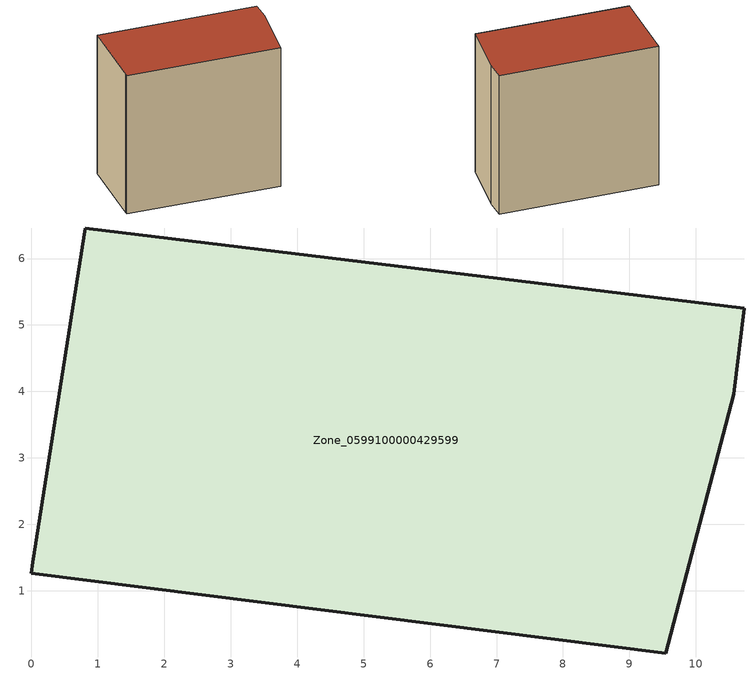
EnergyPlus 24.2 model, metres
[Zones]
Zone_0599100000429599
 floor ground (C_G): 0.02,1.43 0.81,6.46 10.73,5.25 10.56,3.96 9.54,0.07 0,1.27 z0
 wall outside (C_F): 0.81,6.46 0.02,1.43 0,1.27 9.54,0.07 10.56,3.96 10.73,5.25 0.81,6.46 z0:9.19
 roof outside (C_R): 10.56,3.96 10.73,5.25 0.81,6.46 0.02,1.43 0,1.27 9.54,0.07 z9.19
[BUILDING]
Pand.0599100000429599: North Axis=0; Terrain=City; Loads Convergence Tolerance Value=0.04; Temperature Convergence Tolerance Value=0.4; Solar Distribution=FullExterior; Maximum Number of Warmup Days=25; Minimum Number of Warmup Days=1
[Site:Location]
Rotterdam.The.Hague.AP_ZH_NLD Design_Conditions: Latitude=51.96; Longitude=4.45; Time Zone=1; Elevation=-4.5
[SITE:GROUNDTEMPERATURE:BUILDINGSURFACE]
18, 18, 18, 18, 18, 18, 18, 18, 18, 18, 18, 18
[MATERIAL] Thermal Absorptance=0.9; Solar Absorptance=0.7; Visible Absorptance=0.7
Name | Roughness | Thickness | Conductivity | Density | Specific Heat
G.TI.2006-2014 | MediumSmooth | 0.15 | 0.06 | 540 | 1210
F.TI.2006-2014 | Rough | 0.3 | 0.12 | 1920 | 840
R.TI.2006-2014 | MediumRough | 0.2 | 0.08 | 1500 | 1000
[CONSTRUCTION]
C_G: G.TI.2006-2014
C_F: F.TI.2006-2014
C_R: R.TI.2006-2014
[ZONE]
Zone_0599100000429599: Type=1; Multiplier=1; Ceiling Height=Autocalculate; Volume=Autocalculate; Floor Area=autocalculate; Part of Total Floor Area=Yes
[ZONEINFILTRATION:DESIGNFLOWRATE]
Infil_Zone_0599100000429599: Zone or ZoneList or Space or SpaceList=Zone_0599100000429599; Schedule=AlwaysOn; Design Flow Rate Calculation Method=Flow/Area; Flow Rate per Floor Area=0.0015; Constant Term Coefficient=1; Temperature Term Coefficient=0; Velocity Term Coefficient=0; Velocity Squared Term Coefficient=0
[HVACTEMPLATE:ZONE:IDEALLOADSAIRSYSTEM]
Zone_0599100000429599: Maximum Heating Supply Air Temperature=50; Minimum Cooling Supply Air Temperature=13; Maximum Heating Supply Air Humidity Ratio=0.0156; Minimum Cooling Supply Air Humidity Ratio=0.0077; Heating Limit=NoLimit; Cooling Limit=NoLimit; Dehumidification Control Type=ConstantSensibleHeatRatio; Cooling Sensible Heat Ratio=0.7; Dehumidification Setpoint=60; Humidification Control Type=None; Humidification Setpoint=30; Outdoor Air Method=None; Outdoor Air Flow Rate per Person=0.00944; Outdoor Air Flow Rate per Zone Floor Area=0; Outdoor Air Flow Rate per Zone=0; Demand Controlled Ventilation Type=None; Outdoor Air Economizer Type=NoEconomizer; Heat Recovery Type=None; Sensible Heat Recovery Effectiveness=0.7; Latent Heat Recovery Effectiveness=0.65
[ZONECONTROL:THERMOSTAT]
ThermostatControl_Zone_0599100000429599: Zone or ZoneList=Zone_0599100000429599; Control Type Schedule=DualSetpointControlType; Control 1=Thermostat_Zone_0599100000429599; Temperature Difference Between Cutout And Setpoint=0
[THERMOSTATSETPOINT:DUALSETPOINT]
Thermostat_Zone_0599100000429599: Heating Setpoint Temperature Schedule=HeatingSetpoint_Zone_0599100000429599; Cooling Setpoint Temperature Schedule=CoolingSetpoint_Zone_0599100000429599
[SCHEDULE:COMPACT]
HeatingSetpoint_Zone_0599100000429599: Through: 12/31, For: AllDays, Until: 24:00, 21
CoolingSetpoint_Zone_0599100000429599: Through: 12/31, For: AllDays, Until: 24:00, 24
DualSetpointControlType: Through: 12/31, For: AllDays, Until: 24:00, 4
AlwaysOn: Through: 12/31, For: AllDays, Until: 24:00, 1
